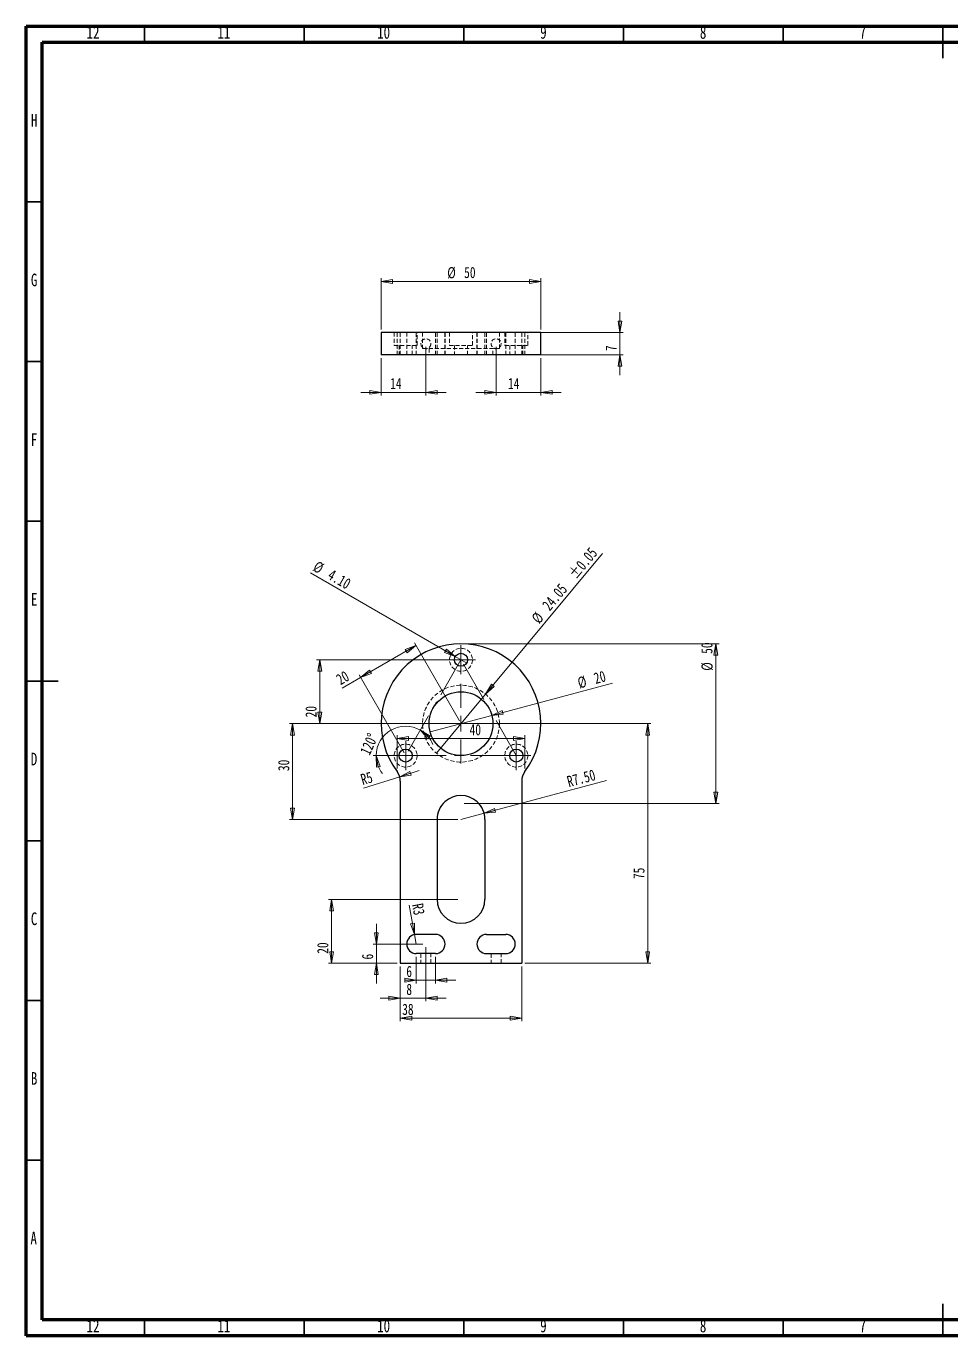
# Model space of a CAD drawing. Header units: millimetres. Extents: x 15 to 589, y 5 to 415.
# Drawn here: x 15 to 304.5, y 5 to 415 of the extents above; entities that cross this region are included whole.
import ezdxf

# ---------------------------------------------------------------- set-up
doc = ezdxf.new("R2010")
doc.units = ezdxf.units.MM
doc.linetypes.add('CENTERX2', pattern=[20.32, 12.7, -2.54, 2.54, -2.54])
doc.linetypes.add('HIDDEN', pattern=[1.905, 1.27, -0.635])
doc.styles.add('SLDTEXTSTYLE2', font='TXT', dxfattribs={"width": 0.75})
doc.dimstyles.new('SLDDIMSTYLE0', dxfattribs={"dimtxt": 3.5, "dimasz": 3.556, "dimexe": 0, "dimexo": 0.0625, "dimgap": 0.875, "dimtad": 1, "dimdec": 4, "dimzin": 12, "dimdsep": 46, "dimtxsty": 'SLDTEXTSTYLE2', "dimblk1": 'CLOSED', "dimblk2": 'CLOSED', "dimsah": 1, "dimcen": 0.09, "dimazin": 3, "dimtfac": 1, "dimtofl": 0, "dimtmove": 0, "dimatfit": 3, "dimldrblk": 'CLOSED', "dimfxl": 1, "dimfrac": 2, "dimtolj": 1, "dimtzin": 12, "dimarcsym": 0})
doc.dimstyles.new('SLDDIMSTYLE1', dxfattribs={"dimtxt": 3.5, "dimasz": 3.556, "dimexe": 0, "dimexo": 0.0625, "dimgap": 0.875, "dimtad": 1, "dimrnd": 1e-09, "dimzin": 12, "dimdsep": 46, "dimtxsty": 'SLDTEXTSTYLE2', "dimblk1": 'CLOSED', "dimblk2": 'CLOSED', "dimsah": 1, "dimcen": 0.09, "dimadec": 0, "dimazin": 3, "dimtfac": 1, "dimtofl": 0, "dimtmove": 0, "dimatfit": 3, "dimldrblk": 'CLOSED', "dimfxl": 1, "dimfrac": 2, "dimtolj": 1, "dimtzin": 12, "dimarcsym": 0})
doc.dimstyles.new('SLDDIMSTYLE2', dxfattribs={"dimtxt": 3.5, "dimasz": 3.556, "dimexe": 0, "dimexo": 0.0625, "dimgap": 0.875, "dimtad": 1, "dimrnd": 1e-09, "dimzin": 12, "dimdsep": 46, "dimtxsty": 'SLDTEXTSTYLE2', "dimblk1": 'NONE', "dimblk2": 'CLOSED', "dimsah": 1, "dimcen": 0, "dimadec": 0, "dimazin": 3, "dimtfac": 1, "dimtmove": 0, "dimatfit": 3, "dimldrblk": 'NONE', "dimfxl": 1, "dimfrac": 2, "dimtolj": 1, "dimtzin": 12, "dimarcsym": 0})
doc.dimstyles.new('SLDDIMSTYLE3', dxfattribs={"dimtxt": 3.5, "dimasz": 3.556, "dimexe": 0, "dimexo": 0.0625, "dimgap": 0.875, "dimtad": 1, "dimrnd": 1e-09, "dimzin": 4, "dimdsep": 46, "dimtxsty": 'SLDTEXTSTYLE2', "dimblk1": 'CLOSED', "dimblk2": 'CLOSED', "dimsah": 1, "dimcen": 0, "dimadec": 0, "dimazin": 1, "dimtfac": 1, "dimtofl": 0, "dimtmove": 0, "dimatfit": 3, "dimldrblk": 'CLOSED', "dimfxl": 1, "dimfrac": 2, "dimtolj": 1, "dimtzin": 12, "dimarcsym": 0})
doc.dimstyles.new('SLDDIMSTYLE4', dxfattribs={"dimtxt": 3.5, "dimasz": 3.556, "dimexe": 0, "dimexo": 0.0625, "dimgap": 0.875, "dimtad": 1, "dimrnd": 1e-09, "dimzin": 4, "dimdsep": 46, "dimtxsty": 'SLDTEXTSTYLE2', "dimblk1": 'NONE', "dimblk2": 'CLOSED', "dimsah": 1, "dimcen": 0, "dimadec": 0, "dimazin": 1, "dimtfac": 1, "dimtmove": 0, "dimatfit": 3, "dimldrblk": 'NONE', "dimfxl": 1, "dimfrac": 2, "dimtolj": 1, "dimtzin": 12, "dimarcsym": 0})
doc.dimstyles.new('SLDDIMSTYLE5', dxfattribs={"dimtxt": 3.5, "dimasz": 3.556, "dimexe": 0, "dimexo": 0.0625, "dimgap": 0.875, "dimtad": 1, "dimrnd": 1e-09, "dimzin": 12, "dimdsep": 46, "dimtxsty": 'SLDTEXTSTYLE2', "dimblk1": 'CLOSED', "dimblk2": 'CLOSED', "dimsah": 1, "dimcen": 0.09, "dimadec": 0, "dimazin": 3, "dimtfac": 1, "dimtmove": 0, "dimatfit": 0, "dimldrblk": 'CLOSED', "dimfxl": 1, "dimfrac": 2, "dimtolj": 1, "dimtzin": 12, "dimarcsym": 0})
doc.dimstyles.new('SLDDIMSTYLE6', dxfattribs={"dimtxt": 3.5, "dimasz": 3.556, "dimexe": 0, "dimexo": 0.0625, "dimgap": 0.875, "dimtad": 1, "dimrnd": 1e-09, "dimzin": 12, "dimdsep": 46, "dimtxsty": 'SLDTEXTSTYLE2', "dimblk1": 'CLOSED', "dimblk2": 'CLOSED', "dimsah": 1, "dimcen": 0, "dimadec": 0, "dimazin": 3, "dimtfac": 1, "dimtofl": 0, "dimtmove": 1, "dimatfit": 3, "dimldrblk": 'CLOSED', "dimfxl": 1, "dimfrac": 2, "dimtolj": 1, "dimtzin": 12, "dimarcsym": 0})
doc.dimstyles.new('SLDDIMSTYLE7', dxfattribs={"dimtxt": 3.5, "dimasz": 3.556, "dimexe": 0, "dimexo": 0.0625, "dimgap": 0.875, "dimtad": 1, "dimrnd": 1e-09, "dimzin": 12, "dimdsep": 46, "dimtxsty": 'SLDTEXTSTYLE2', "dimblk1": 'CLOSED', "dimblk2": 'CLOSED', "dimsah": 1, "dimcen": 0, "dimadec": 0, "dimazin": 3, "dimtfac": 1, "dimtofl": 0, "dimtmove": 0, "dimatfit": 3, "dimldrblk": 'CLOSED', "dimfxl": 1, "dimfrac": 2, "dimtolj": 1, "dimtzin": 12, "dimarcsym": 0})
doc.dimstyles.new('SLDDIMSTYLE8', dxfattribs={"dimtxt": 3.5, "dimasz": 3.556, "dimexe": 0, "dimexo": 0.0625, "dimgap": 0.875, "dimtad": 1, "dimrnd": 1e-09, "dimzin": 12, "dimdsep": 46, "dimtxsty": 'SLDTEXTSTYLE2', "dimblk1": 'NONE', "dimblk2": 'CLOSED', "dimsah": 1, "dimcen": 0, "dimadec": 0, "dimazin": 3, "dimtol": 1, "dimtp": 0.05, "dimtm": 0.05, "dimtfac": 1, "dimtmove": 0, "dimatfit": 3, "dimldrblk": 'NONE', "dimfxl": 1, "dimfrac": 2, "dimtolj": 1, "dimarcsym": 0})

# ---------------------------------------------------------------- blocks, each defined once
blk = doc.blocks.new('_Closed')
at = {"color": 0, "linetype": 'ByBlock', "lineweight": -2}
for p, q in [((-1, 0.166667), (0, 0)), ((-1, 0.166667), (-1, -0.166667)), ((0, 0), (-1, -0.166667)), ((0, 0), (-1, 0))]:
    blk.add_line(p, q, dxfattribs=at)
blk = doc.blocks.new('_D')
at = {"color": 7, "linetype": 'Continuous', "lineweight": 18}
blk.add_line((132.83, 186.65), (123.61, 186.65), dxfattribs=at)
for start, end in [(60, 180), (22.2239, 60), (180, 217.7761)]:
    blk.add_arc((133.83, 186.65), 9.22, start, end, dxfattribs=at)
at = {"color": 7, "linetype": 'Continuous', "lineweight": 18, "xscale": 3.556, "yscale": 3.556}
for p, rotation in [((138.44, 194.63), 139.4518920778), ((124.61, 186.65), 100.5481079222)]:
    blk.add_blockref('_Closed', p, dxfattribs=dict(at, rotation=rotation))
at = {"color": 7, "linetype": 'Continuous', "lineweight": 18, "insert": (119.34, 187.95), "char_height": 3.5, "attachment_point": 1, "rotation": 65.5674, "style": 'SLDTEXTSTYLE2'}
blk.add_mtext('120°', dxfattribs=at)
blk = doc.blocks.new('_D_1')
at = {"color": 7, "linetype": 'Continuous', "lineweight": 18}
for p, q in [((132.15, 120.65), (132.15, 103.46)), ((170.15, 120.65), (170.15, 103.46)), ((132.15, 104.46), (170.15, 104.46))]:
    blk.add_line(p, q, dxfattribs=at)
at = {"color": 7, "linetype": 'Continuous', "lineweight": 18, "xscale": 3.556, "yscale": 3.556, "rotation": 180}
blk.add_blockref('_Closed', (132.15, 104.46, 0.1), dxfattribs=at)
at = {"color": 7, "linetype": 'Continuous', "lineweight": 18, "xscale": 3.556, "yscale": 3.556}
blk.add_blockref('_Closed', (170.15, 104.46, 0.1), dxfattribs=at)
at = {"color": 7, "linetype": 'Continuous', "lineweight": 18, "insert": (132.74, 108.97), "char_height": 3.5, "attachment_point": 1, "style": 'SLDTEXTSTYLE2'}
blk.add_mtext('38', dxfattribs=at)
blk = doc.blocks.new('_D_2')
at = {"color": 7, "linetype": 'Continuous', "lineweight": 18}
for p, q in [((152.15, 221.65), (231.95, 221.65)), ((230.95, 171.65), (230.95, 221.65)), ((152.15, 171.65), (231.95, 171.65))]:
    blk.add_line(p, q, dxfattribs=at)
at = {"color": 7, "linetype": 'Continuous', "lineweight": 18, "xscale": 3.556, "yscale": 3.556}
for p, rotation in [((230.95, 221.65, 0.1), 90), ((230.95, 171.65, 0.1), 270)]:
    blk.add_blockref('_Closed', p, dxfattribs=dict(at, rotation=rotation))
at = {"color": 7, "linetype": 'Continuous', "lineweight": 18, "char_height": 3.5, "attachment_point": 1, "rotation": 90, "style": 'SLDTEXTSTYLE2'}
for s, insert in [('50', (226.39, 218.51)), ('%%c', (226.44, 213.23))]:
    blk.add_mtext(s, dxfattribs=dict(at, insert=insert))
blk = doc.blocks.new('_D_3')
at = {"color": 7, "linetype": 'Continuous', "lineweight": 18}
for p, q in [((131.15, 182.65), (131.15, 193)), ((171.15, 182.65), (171.15, 193)), ((131.15, 192), (171.15, 192))]:
    blk.add_line(p, q, dxfattribs=at)
at = {"color": 7, "linetype": 'Continuous', "lineweight": 18, "xscale": 3.556, "yscale": 3.556, "rotation": 180}
blk.add_blockref('_Closed', (131.15, 192, 0.1), dxfattribs=at)
at = {"color": 7, "linetype": 'Continuous', "lineweight": 18, "xscale": 3.556, "yscale": 3.556}
blk.add_blockref('_Closed', (171.15, 192, 0.1), dxfattribs=at)
at = {"color": 7, "linetype": 'Continuous', "lineweight": 18, "insert": (153.84, 196.51), "char_height": 3.5, "attachment_point": 1, "style": 'SLDTEXTSTYLE2'}
blk.add_mtext('40', dxfattribs=at)
blk = doc.blocks.new('_D_4')
at = {"color": 7, "linetype": 'Continuous', "lineweight": 18}
for q in [(198.6, 209.37), (141.49, 194.06)]:
    blk.add_line((160.81, 199.24), q, dxfattribs=at)
at = {"color": 7, "linetype": 'Continuous', "lineweight": 18, "xscale": 3.556, "yscale": 3.556, "rotation": 195}
blk.add_blockref('_Closed', (160.81, 199.24, 0.1), dxfattribs=at)
at = {"color": 7, "linetype": 'Continuous', "lineweight": 18, "char_height": 3.5, "attachment_point": 1, "rotation": 15, "style": 'SLDTEXTSTYLE2'}
for s, insert in [('%%c', (187.33, 211.01)), ('20', (192.42, 212.43))]:
    blk.add_mtext(s, dxfattribs=dict(at, insert=insert))
blk = doc.blocks.new('_None')
blk = doc.blocks.new('_D_5')
at = {"color": 7, "linetype": 'Continuous', "lineweight": 18}
for q in [(196.66, 178.85), (151.15, 166.65)]:
    blk.add_line((158.39, 168.59), q, dxfattribs=at)
at = {"color": 7, "linetype": 'Continuous', "lineweight": 18, "xscale": 3.556, "yscale": 3.556, "rotation": 195}
blk.add_blockref('_Closed', (158.39, 168.59, 0.1), dxfattribs=at)
at = {"color": 7, "linetype": 'Continuous', "lineweight": 18, "insert": (184.02, 180.12), "char_height": 3.5, "attachment_point": 1, "rotation": 15, "style": 'SLDTEXTSTYLE2'}
blk.add_mtext('R7.50', dxfattribs=at)
blk = doc.blocks.new('_D_6')
at = {"color": 7, "linetype": 'Continuous', "lineweight": 18}
for p, q in [((152.15, 196.65), (210.62, 196.65)), ((209.62, 196.65), (209.62, 121.65)), ((171.15, 121.65), (210.62, 121.65))]:
    blk.add_line(p, q, dxfattribs=at)
at = {"color": 7, "linetype": 'Continuous', "lineweight": 18, "xscale": 3.556, "yscale": 3.556}
for p, rotation in [((209.62, 196.65, 0.1), 90), ((209.62, 121.65, 0.1), 270)]:
    blk.add_blockref('_Closed', p, dxfattribs=dict(at, rotation=rotation))
at = {"color": 7, "linetype": 'Continuous', "lineweight": 18, "insert": (205.11, 147.99), "char_height": 3.5, "attachment_point": 1, "rotation": 90, "style": 'SLDTEXTSTYLE2'}
blk.add_mtext('75', dxfattribs=at)
blk = doc.blocks.new('_D_7')
at = {"color": 7, "linetype": 'Continuous', "lineweight": 18}
for q in [(103.99, 243.88), (152.93, 215.63)]:
    blk.add_line((149.37, 217.68), q, dxfattribs=at)
at = {"color": 7, "linetype": 'Continuous', "lineweight": 18, "xscale": 3.556, "yscale": 3.556, "rotation": 330}
blk.add_blockref('_Closed', (149.37, 217.68, 0.1), dxfattribs=at)
at = {"color": 7, "linetype": 'Continuous', "lineweight": 18, "char_height": 3.5, "attachment_point": 1, "rotation": 330, "style": 'SLDTEXTSTYLE2'}
for s, insert in [('%%c', (106.25, 247.78)), ('4.10', (110.85, 245.19))]:
    blk.add_mtext(s, dxfattribs=dict(at, insert=insert))
blk = doc.blocks.new('_D_8')
at = {"color": 7, "linetype": 'Continuous', "lineweight": 18}
for p, q in [((150.15, 216.65), (105.93, 216.65)), ((106.93, 216.65), (106.93, 196.65)), ((150.15, 196.65), (105.93, 196.65))]:
    blk.add_line(p, q, dxfattribs=at)
at = {"color": 7, "linetype": 'Continuous', "lineweight": 18, "xscale": 3.556, "yscale": 3.556}
for p, rotation in [((106.93, 216.65, 0.1), 90), ((106.93, 196.65, 0.1), 270)]:
    blk.add_blockref('_Closed', p, dxfattribs=dict(at, rotation=rotation))
at = {"color": 7, "linetype": 'Continuous', "lineweight": 18, "insert": (102.42, 198.62), "char_height": 3.5, "attachment_point": 1, "rotation": 90, "style": 'SLDTEXTSTYLE2'}
blk.add_mtext('20', dxfattribs=at)
blk = doc.blocks.new('_D_9')
at = {"color": 7, "linetype": 'Continuous', "lineweight": 18}
for q in [(138.01, 181.95), (120.63, 176.41)]:
    blk.add_line((131.96, 180.02), q, dxfattribs=at)
at = {"color": 7, "linetype": 'Continuous', "lineweight": 18, "xscale": 3.556, "yscale": 3.556, "rotation": 197.6849490418}
blk.add_blockref('_Closed', (131.96, 180.02, 0.1), dxfattribs=at)
at = {"color": 7, "linetype": 'Continuous', "lineweight": 18, "insert": (119.4, 180.75), "char_height": 3.5, "attachment_point": 1, "rotation": 15.8927, "style": 'SLDTEXTSTYLE2'}
blk.add_mtext('R5', dxfattribs=at)
blk = doc.blocks.new('_D_10')
at = {"color": 7, "linetype": 'Continuous', "lineweight": 18}
for p, q in [((150.15, 196.65), (97.4, 196.65)), ((98.4, 166.65), (98.4, 196.65)), ((150.15, 166.65), (97.4, 166.65))]:
    blk.add_line(p, q, dxfattribs=at)
at = {"color": 7, "linetype": 'Continuous', "lineweight": 18, "xscale": 3.556, "yscale": 3.556}
for p, rotation in [((98.4, 196.65, 0.1), 90), ((98.4, 166.65, 0.1), 270)]:
    blk.add_blockref('_Closed', p, dxfattribs=dict(at, rotation=rotation))
at = {"color": 7, "linetype": 'Continuous', "lineweight": 18, "insert": (93.88, 181.8), "char_height": 3.5, "attachment_point": 1, "rotation": 90, "style": 'SLDTEXTSTYLE2'}
blk.add_mtext('30', dxfattribs=at)
blk = doc.blocks.new('_D_11')
at = {"color": 7, "linetype": 'Continuous', "lineweight": 18}
for p, q in [((150.15, 141.65), (109.62, 141.65)), ((110.62, 141.65), (110.62, 121.65)), ((131.15, 121.65), (109.62, 121.65))]:
    blk.add_line(p, q, dxfattribs=at)
at = {"color": 7, "linetype": 'Continuous', "lineweight": 18, "xscale": 3.556, "yscale": 3.556}
for p, rotation in [((110.62, 141.65, 0.1), 90), ((110.62, 121.65, 0.1), 270)]:
    blk.add_blockref('_Closed', p, dxfattribs=dict(at, rotation=rotation))
at = {"color": 7, "linetype": 'Continuous', "lineweight": 18, "insert": (106.11, 124.6), "char_height": 3.5, "attachment_point": 1, "rotation": 90, "style": 'SLDTEXTSTYLE2'}
blk.add_mtext('20', dxfattribs=at)
blk = doc.blocks.new('_D_12')
at = {"color": 7, "linetype": 'Continuous', "lineweight": 18}
for q in [(134.9, 139.83), (137.15, 127.65)]:
    blk.add_line((136.61, 130.6), q, dxfattribs=at)
at = {"color": 7, "linetype": 'Continuous', "lineweight": 18, "xscale": 3.556, "yscale": 3.556, "rotation": 280.4627348345}
blk.add_blockref('_Closed', (136.61, 130.6, 0.1), dxfattribs=at)
at = {"color": 7, "linetype": 'Continuous', "lineweight": 18, "insert": (139.24, 140.63), "char_height": 3.5, "attachment_point": 1, "rotation": 280.4627, "style": 'SLDTEXTSTYLE2'}
blk.add_mtext('R3', dxfattribs=at)
blk = doc.blocks.new('_D_13')
at = {"color": 7, "linetype": 'Continuous', "lineweight": 18}
for p, q in [((124.64, 127.65), (124.64, 134)), ((139.15, 127.65), (123.64, 127.65)), ((124.64, 127.65), (124.64, 121.65)), ((131.15, 121.65), (123.64, 121.65)), ((124.64, 121.65), (124.64, 115.3))]:
    blk.add_line(p, q, dxfattribs=at)
at = {"color": 7, "linetype": 'Continuous', "lineweight": 18, "xscale": 3.556, "yscale": 3.556}
for p, rotation in [((124.64, 127.65, 0.1), 270), ((124.64, 121.65, 0.1), 90)]:
    blk.add_blockref('_Closed', p, dxfattribs=dict(at, rotation=rotation))
at = {"color": 7, "linetype": 'Continuous', "lineweight": 18, "insert": (120.13, 122.81), "char_height": 3.5, "attachment_point": 1, "rotation": 90, "style": 'SLDTEXTSTYLE2'}
blk.add_mtext('6', dxfattribs=at)
blk = doc.blocks.new('_D_14')
at = {"color": 7, "linetype": 'Continuous', "lineweight": 18}
for p, q in [((140.15, 126.65), (140.15, 109.72)), ((132.15, 120.65), (132.15, 109.72)), ((132.15, 110.72), (125.8, 110.72)), ((140.15, 110.72), (132.15, 110.72)), ((140.15, 110.72), (146.5, 110.72))]:
    blk.add_line(p, q, dxfattribs=at)
at = {"color": 7, "linetype": 'Continuous', "lineweight": 18, "xscale": 3.556, "yscale": 3.556}
blk.add_blockref('_Closed', (132.15, 110.72, 0.1), dxfattribs=at)
at = {"color": 7, "linetype": 'Continuous', "lineweight": 18, "xscale": 3.556, "yscale": 3.556, "rotation": 180}
blk.add_blockref('_Closed', (140.15, 110.72, 0.1), dxfattribs=at)
at = {"color": 7, "linetype": 'Continuous', "lineweight": 18, "insert": (134.03, 115.23), "char_height": 3.5, "attachment_point": 1, "style": 'SLDTEXTSTYLE2'}
blk.add_mtext('8', dxfattribs=at)
blk = doc.blocks.new('_D_15')
at = {"color": 7, "linetype": 'Continuous', "lineweight": 18}
for p, q in [((137.15, 123.65), (137.15, 115.33)), ((143.15, 123.65), (143.15, 115.33)), ((137.15, 116.33), (134.03, 116.33)), ((143.15, 116.33), (137.15, 116.33)), ((143.15, 116.33), (149.5, 116.33))]:
    blk.add_line(p, q, dxfattribs=at)
at = {"color": 7, "linetype": 'Continuous', "lineweight": 18, "xscale": 3.556, "yscale": 3.556}
blk.add_blockref('_Closed', (137.15, 116.33, 0.1), dxfattribs=at)
at = {"color": 7, "linetype": 'Continuous', "lineweight": 18, "xscale": 3.556, "yscale": 3.556, "rotation": 180}
blk.add_blockref('_Closed', (143.15, 116.33, 0.1), dxfattribs=at)
at = {"color": 7, "linetype": 'Continuous', "lineweight": 18, "insert": (134.03, 120.84), "char_height": 3.5, "attachment_point": 1, "style": 'SLDTEXTSTYLE2'}
blk.add_mtext('6', dxfattribs=at)
blk = doc.blocks.new('_D_16')
at = {"color": 7, "linetype": 'Continuous', "lineweight": 18}
for q in [(195.48, 249.93), (143.46, 187.41)]:
    blk.add_line((158.84, 205.9), q, dxfattribs=at)
at = {"color": 7, "linetype": 'Continuous', "lineweight": 18, "xscale": 3.556, "yscale": 3.556, "rotation": 230.2368543357}
blk.add_blockref('_Closed', (158.84, 205.9), dxfattribs=at)
at = {"color": 7, "linetype": 'Continuous', "lineweight": 18, "char_height": 3.5, "attachment_point": 1, "rotation": 50.2369, "style": 'SLDTEXTSTYLE2'}
for s, insert in [('±0.05', (184.56, 243.93)), ('24.05', (176.27, 233.98)), ('%%c', (172.94, 229.89))]:
    blk.add_mtext(s, dxfattribs=dict(at, insert=insert))
blk = doc.blocks.new('_D_17')
at = {"color": 7, "linetype": 'Continuous', "lineweight": 18}
for p, q in [((150.65, 197.52), (136.54, 221.96)), ((119.72, 211.09), (137.04, 221.09)), ((119.72, 211.09), (113.91, 207.74)), ((133.33, 187.52), (119.22, 211.96))]:
    blk.add_line(p, q, dxfattribs=at)
at = {"color": 7, "linetype": 'Continuous', "lineweight": 18, "xscale": 3.556, "yscale": 3.556}
for p, rotation in [((137.04, 221.09), 30), ((119.72, 211.09), 210)]:
    blk.add_blockref('_Closed', p, dxfattribs=dict(at, rotation=rotation))
at = {"color": 7, "linetype": 'Continuous', "lineweight": 18, "insert": (111.65, 211.65), "char_height": 3.5, "attachment_point": 1, "rotation": 30, "style": 'SLDTEXTSTYLE2'}
blk.add_mtext('20', dxfattribs=at)
blk = doc.blocks.new('SW_CENTERMARKSYMBOL_0')
at = {"color": 0, "linetype": 'Continuous', "lineweight": 0}
for p, q in [((0, 2.5), (0, 4.55)), ((-2.5, 0), (-4.55, 0)), ((0, 0), (-2.5, 0)), ((0, 0), (0, 2.5)), ((0, 0), (0, -2.5)), ((0, 0), (2.5, 0)), ((2.5, 0), (4.55, 0)), ((0, -2.5), (0, -4.55))]:
    blk.add_line(p, q, dxfattribs=at)
blk = doc.blocks.new('SW_CENTERMARKSYMBOL_1')
at = {"color": 0, "linetype": 'Continuous', "lineweight": 0}
for p, q in [((0, 2.5), (0, 4.55)), ((-2.5, 0), (-4.55, 0)), ((0, 0), (-2.5, 0)), ((0, 0), (0, 2.5)), ((0, 0), (0, -2.5)), ((0, 0), (2.5, 0)), ((2.5, 0), (4.55, 0)), ((0, -2.5), (0, -4.55))]:
    blk.add_line(p, q, dxfattribs=at)
blk = doc.blocks.new('SW_CENTERMARKSYMBOL_2')
at = {"color": 0, "linetype": 'Continuous', "lineweight": 0}
for p, q in [((0, 2.5), (0, 4.55)), ((-2.5, 0), (-4.55, 0)), ((0, 0), (-2.5, 0)), ((0, 0), (0, 2.5)), ((0, 0), (0, -2.5)), ((0, 0), (2.5, 0)), ((2.5, 0), (4.55, 0)), ((0, -2.5), (0, -4.55))]:
    blk.add_line(p, q, dxfattribs=at)
blk = doc.blocks.new('SW_CENTERMARKSYMBOL_3')
at = {"color": 0, "linetype": 'Continuous', "lineweight": 0}
for p, q in [((0, 5), (0, 12.5)), ((-5, 0), (-12.5, 0)), ((0, 0), (-2.5, 0)), ((0, 0), (0, 2.5)), ((0, 0), (0, -2.5)), ((0, 0), (2.5, 0)), ((5, 0), (12.5, 0)), ((0, -5), (0, -12.5))]:
    blk.add_line(p, q, dxfattribs=at)
blk = doc.blocks.new('_D_18')
at = {"color": 7, "linetype": 'Continuous', "lineweight": 18}
for p, q in [((200.93, 319.09), (200.93, 325.44)), ((172.15, 319.09), (201.93, 319.09)), ((200.93, 319.09), (200.93, 312.09)), ((172.15, 312.09), (201.93, 312.09)), ((200.93, 312.09), (200.93, 305.74))]:
    blk.add_line(p, q, dxfattribs=at)
at = {"color": 7, "linetype": 'Continuous', "lineweight": 18, "xscale": 3.556, "yscale": 3.556}
for p, rotation in [((200.93, 319.09, 10.1), 270), ((200.93, 312.09, 10.1), 90)]:
    blk.add_blockref('_Closed', p, dxfattribs=dict(at, rotation=rotation))
at = {"color": 7, "linetype": 'Continuous', "lineweight": 18, "insert": (196.42, 313.3), "char_height": 3.5, "attachment_point": 1, "rotation": 90, "style": 'SLDTEXTSTYLE2'}
blk.add_mtext('7', dxfattribs=at)
blk = doc.blocks.new('_D_19')
at = {"color": 7, "linetype": 'Continuous', "lineweight": 18}
for p, q in [((126.15, 320.09), (126.15, 336.09)), ((126.15, 335.09), (176.15, 335.09)), ((176.15, 320.09), (176.15, 336.09))]:
    blk.add_line(p, q, dxfattribs=at)
at = {"color": 7, "linetype": 'Continuous', "lineweight": 18, "xscale": 3.556, "yscale": 3.556, "rotation": 180}
blk.add_blockref('_Closed', (126.15, 335.09, -50), dxfattribs=at)
at = {"color": 7, "linetype": 'Continuous', "lineweight": 18, "xscale": 3.556, "yscale": 3.556}
blk.add_blockref('_Closed', (176.15, 335.09, -50), dxfattribs=at)
at = {"color": 7, "linetype": 'Continuous', "lineweight": 18, "char_height": 3.5, "attachment_point": 1, "style": 'SLDTEXTSTYLE2'}
for s, insert in [('%%c', (146.86, 339.6)), ('50', (152.14, 339.66))]:
    blk.add_mtext(s, dxfattribs=dict(at, insert=insert))
blk = doc.blocks.new('_D_20')
at = {"color": 7, "linetype": 'Continuous', "lineweight": 18}
for p, q in [((140.15, 314.59), (140.15, 299.37)), ((126.15, 311.09), (126.15, 299.37)), ((126.15, 300.37), (119.8, 300.37)), ((140.15, 300.37), (126.15, 300.37)), ((140.15, 300.37), (146.5, 300.37))]:
    blk.add_line(p, q, dxfattribs=at)
at = {"color": 7, "linetype": 'Continuous', "lineweight": 18, "xscale": 3.556, "yscale": 3.556}
blk.add_blockref('_Closed', (126.15, 300.37, -50), dxfattribs=at)
at = {"color": 7, "linetype": 'Continuous', "lineweight": 18, "xscale": 3.556, "yscale": 3.556, "rotation": 180}
blk.add_blockref('_Closed', (140.15, 300.37, -50), dxfattribs=at)
at = {"color": 7, "linetype": 'Continuous', "lineweight": 18, "insert": (128.96, 304.88), "char_height": 3.5, "attachment_point": 1, "style": 'SLDTEXTSTYLE2'}
blk.add_mtext('14', dxfattribs=at)
blk = doc.blocks.new('_D_21')
at = {"color": 7, "linetype": 'Continuous', "lineweight": 18}
for p, q in [((162.15, 314.59), (162.15, 299.37)), ((176.15, 311.09), (176.15, 299.37)), ((162.15, 300.37), (155.8, 300.37)), ((162.15, 300.37), (176.15, 300.37)), ((176.15, 300.37), (182.5, 300.37))]:
    blk.add_line(p, q, dxfattribs=at)
at = {"color": 7, "linetype": 'Continuous', "lineweight": 18, "xscale": 3.556, "yscale": 3.556}
blk.add_blockref('_Closed', (162.15, 300.37, -50), dxfattribs=at)
at = {"color": 7, "linetype": 'Continuous', "lineweight": 18, "xscale": 3.556, "yscale": 3.556, "rotation": 180}
blk.add_blockref('_Closed', (176.15, 300.37, -50), dxfattribs=at)
at = {"color": 7, "linetype": 'Continuous', "lineweight": 18, "insert": (165.87, 304.88), "char_height": 3.5, "attachment_point": 1, "style": 'SLDTEXTSTYLE2'}
blk.add_mtext('14', dxfattribs=at)

msp = doc.modelspace()

# ---------------------------------------------------------------- linework, layer by layer
at = {"color": 7, "linetype": 'Continuous', "lineweight": 70}
for p, q in [((15, 5), (15, 415)), ((15, 415), (589, 415)), ((20, 10), (20, 410)), ((20, 410), (584, 410)), ((584, 10), (20, 10)), ((589, 5), (15, 5))]:
    msp.add_line(p, q, dxfattribs=at)
at = {"color": 7, "linetype": 'Continuous', "lineweight": 35}
for p, q in [((52, 410), (52, 415)), ((102, 410), (102, 415)), ((152, 410), (152, 415)), ((202, 410), (202, 415)), ((252, 410), (252, 415)), ((302, 415.001), (302, 404.999)), ((302, 410), (302, 415)), ((20, 360), (15, 360)), ((20, 310), (15, 310)), ((20, 260), (15, 260)), ((14.999, 210), (25.001, 210)), ((20, 210), (15, 210)), ((20, 160), (15, 160)), ((20, 110), (15, 110)), ((20, 60), (15, 60)), ((302, 4.999), (302, 15.001)), ((52, 10), (52, 5)), ((102, 10), (102, 5)), ((152, 10), (152, 5)), ((202, 10), (202, 5)), ((252, 10), (252, 5)), ((302, 10), (302, 5))]:
    msp.add_line(p, q, dxfattribs=at)
at = {"color": 7, "linetype": 'Continuous', "lineweight": 25}
for p, q in [((126.14998, 319.09), (126.14998, 312.09)), ((176.14998, 319.09), (126.14998, 319.09)), ((176.14998, 312.09), (176.14998, 319.09)), ((176.14998, 312.09), (126.14998, 312.09)), ((132.14998, 178.65247), (132.14998, 121.65247)), ((170.14998, 178.65247), (170.14998, 121.65247)), ((143.64998, 166.65247), (143.64998, 141.65247)), ((158.64998, 166.65247), (158.64998, 141.65247)), ((143.14998, 130.65247), (137.14998, 130.65247)), ((159.14998, 130.65247), (165.14998, 130.65247)), ((143.14998, 124.65247), (137.14998, 124.65247)), ((159.14998, 124.65247), (165.14998, 124.65247)), ((132.14998, 121.65247), (170.14998, 121.65247))]:
    msp.add_line(p, q, dxfattribs=at)
at = {"color": 7, "linetype": 'HIDDEN', "lineweight": 18}
for p, q in [((130.22947, 319.09), (130.22947, 315.09)), ((131.14998, 312.09), (131.14998, 319.09)), ((132.14998, 312.09), (132.14998, 319.09)), ((134.14998, 319.09), (134.14998, 312.09)), ((137.14998, 312.09), (137.14998, 319.09)), ((137.42947, 315.09), (137.42947, 319.09)), ((139.12498, 319.09), (139.12498, 314.09)), ((143.14998, 312.09), (143.14998, 319.09)), ((143.64998, 312.09), (143.64998, 319.09)), ((146.07352, 312.09), (146.07352, 319.09)), ((146.14998, 312.09), (146.14998, 319.09)), ((147.54998, 319.09), (147.54998, 315.09)), ((154.74998, 315.09), (154.74998, 319.09)), ((156.14998, 319.09), (156.14998, 312.09)), ((156.22644, 312.09), (156.22644, 319.09)), ((158.64998, 312.09), (158.64998, 319.09)), ((159.14998, 312.09), (159.14998, 319.09)), ((163.17498, 314.09), (163.17498, 319.09)), ((164.87049, 319.09), (164.87049, 315.09)), ((165.14998, 312.09), (165.14998, 319.09)), ((168.14998, 312.09), (168.14998, 319.09)), ((170.14998, 312.09), (170.14998, 319.09)), ((171.14998, 312.09), (171.14998, 319.09)), ((172.07049, 315.09), (172.07049, 319.09)), ((130.22947, 315.09), (137.42947, 315.09)), ((131.77947, 315.09), (131.77947, 312.09)), ((135.87947, 312.09), (135.87947, 315.09)), ((139.12498, 314.09), (163.17498, 314.09)), ((141.14998, 314.09), (141.14998, 312.09)), ((147.54998, 315.09), (154.74998, 315.09)), ((149.09998, 315.09), (149.09998, 312.09)), ((153.19998, 312.09), (153.19998, 315.09)), ((161.14998, 312.09), (161.14998, 314.09)), ((164.87049, 315.09), (172.07049, 315.09)), ((166.42049, 315.09), (166.42049, 312.09)), ((170.52049, 312.09), (170.52049, 315.09)), ((138.59998, 124.65247), (138.59998, 121.65247)), ((141.69998, 121.65247), (141.69998, 124.65247)), ((160.59998, 124.65247), (160.59998, 121.65247)), ((163.69998, 121.65247), (163.69998, 124.65247))]:
    msp.add_line(p, q, dxfattribs=at)
at = {"color": 7, "linetype": 'CENTERX2', "lineweight": 18}
for p, q in [((151.14998, 216.65247), (133.82947, 186.65247)), ((168.47049, 186.65247), (151.14998, 216.65247)), ((133.82947, 186.65247), (168.47049, 186.65247))]:
    msp.add_line(p, q, dxfattribs=at)
at = {"color": 7, "linetype": 'HIDDEN', "lineweight": 18}
for centre, radius in [((140.14998, 315.59), 1.55), ((162.14998, 315.59), 1.55), ((151.14998, 216.65247), 3.6), ((151.14998, 196.65247), 12.025), ((133.82947, 186.65247), 3.6), ((168.47049, 186.65247), 3.6)]:
    msp.add_circle(centre, radius, dxfattribs=at)
at = {"color": 7, "linetype": 'Continuous', "lineweight": 25}
for centre, radius in [((151.14998, 216.65247), 2.05), ((151.14998, 196.65247), 10), ((133.82947, 186.65247), 2.05), ((168.47049, 186.65247), 2.05)]:
    msp.add_circle(centre, radius, dxfattribs=at)
for centre, radius, start, end in [((151.14998, 196.65247), 25, 323.1301024, 216.8698976), ((127.14998, 178.65247), 5, 0, 36.8698976), ((175.14998, 178.65247), 5, 143.1301024, 180), ((151.14998, 166.65247), 7.5, 47.4011871, 132.5988129), ((151.14998, 166.65247), 7.5, 132.5988129, 180), ((151.14998, 166.65247), 7.5, 0, 47.4011871), ((151.14998, 141.65247), 7.5, 180, 0), ((137.14998, 127.65247), 3, 90, 270), ((143.14998, 127.65247), 3, 270, 90), ((159.14998, 127.65247), 3, 90, 270), ((165.14998, 127.65247), 3, 270, 90)]:
    msp.add_arc(centre, radius, start, end, dxfattribs=at)

# ---------------------------------------------------------------- block references
at = {"color": 7, "linetype": 'Continuous', "lineweight": 0}
for name, p in [('SW_CENTERMARKSYMBOL_0', (151.14998, 216.65247)), ('SW_CENTERMARKSYMBOL_3', (151.14998, 196.65247)), ('SW_CENTERMARKSYMBOL_2', (133.82947, 186.65247)), ('SW_CENTERMARKSYMBOL_1', (168.47049, 186.65247))]:
    msp.add_blockref(name, p, dxfattribs=at)

# ---------------------------------------------------------------- texts
at = {"color": 7, "linetype": 'Continuous', "lineweight": 0, "char_height": 3.96875, "attachment_point": 2, "style": 'SLDTEXTSTYLE2'}
for s, insert in [('12', (35.92007, 415.06015)), ('11', (76.92007, 415.06015)), ('10', (126.92007, 415.06015)), ('9', (176.96004, 415.06015)), ('8', (226.96004, 415.06015)), ('7', (276.96004, 415.06015)), ('H', (17.49035, 387.56015)), ('G', (17.48668, 337.56015)), ('F', (17.45774, 287.56015)), ('E', (17.50781, 237.56015)), ('D', (17.45269, 187.56015)), ('C', (17.45866, 137.56015)), ('B', (17.4706, 87.56015)), ('A', (17.33969, 37.56015)), ('12', (35.92007, 10.06015)), ('11', (76.92007, 10.06015)), ('10', (126.92007, 10.06015)), ('9', (176.96004, 10.06015)), ('8', (226.96004, 10.06015)), ('7', (276.96004, 10.06015))]:
    msp.add_mtext(s, dxfattribs=dict(at, insert=insert))

# ---------------------------------------------------------------- dimensions: what is measured, and where the dimension line sits
at = {"color": 7, "linetype": 'Continuous', "lineweight": 18}
dim = msp.add_linear_dim(base=(176.14998, 335.09), p1=(126.14998, 319.09), p2=(176.14998, 319.09), text='%%c<>', dimstyle='SLDDIMSTYLE1', dxfattribs=at)
dim.commit()
dim.dimension.update_dxf_attribs({"geometry": '_D_19', "text_midpoint": (152.08332, 335.09), "dimtype": 160})
for base, p1, p2, angle, dimstyle, picture, middle in [((198.14998, 312.09), (171.14998, 319.09), (171.14998, 312.09), 90, 'SLDDIMSTYLE5', '_D_18', (198.14998, 314.59501)), ((137.03847, 221.09432), (133.82947, 186.65247), (151.14998, 196.65247), 30, 'SLDDIMSTYLE1', '_D_17', (116.14998, 209.03434)), ((104.14998, 196.65247), (151.14998, 216.65247), (151.14998, 196.65247), 90, 'SLDDIMSTYLE5', '_D_8', (104.14998, 201.20517)), ((95.61842, 196.65247), (151.14998, 166.65247), (151.14998, 196.65247), 90, 'SLDDIMSTYLE1', '_D_10', (95.61842, 184.38725)), ((206.84019, 121.65247), (151.14998, 196.65247), (170.14998, 121.65247), 90, 'SLDDIMSTYLE1', '_D_6', (206.84019, 150.57225)), ((107.8439, 121.65247), (151.14998, 141.65247), (132.14998, 121.65247), 90, 'SLDDIMSTYLE5', '_D_11', (107.8439, 127.18359)), ((121.86222, 121.65247), (140.14998, 127.65247), (132.14998, 121.65247), 90, 'SLDDIMSTYLE5', '_D_13', (121.86222, 124.10366))]:
    dim = msp.add_linear_dim(base=base, p1=p1, p2=p2, angle=angle, dimstyle=dimstyle, dxfattribs=at)
    dim.commit()
    dim.dimension.update_dxf_attribs({"geometry": picture, "text_midpoint": middle, "dimtype": 160})
for base, p1, p2, dimstyle, picture, middle in [((126.14998, 300.36519), (140.14998, 315.59), (126.14998, 312.09), 'SLDDIMSTYLE5', '_D_20', (131.54887, 300.36519)), ((176.14998, 300.36519), (162.14998, 315.59), (176.14998, 312.09), 'SLDDIMSTYLE5', '_D_21', (168.46109, 300.36519)), ((171.14998, 194.77357), (131.14998, 181.65247), (171.14998, 181.65247), 'SLDDIMSTYLE1', '_D_3', (156.42916, 194.77357)), ((132.14998, 113.49623), (140.14998, 127.65247), (132.14998, 121.65247), 'SLDDIMSTYLE5', '_D_14', (135.32793, 113.49623)), ((137.14998, 119.10392), (143.14998, 124.65247), (137.14998, 124.65247), 'SLDDIMSTYLE5', '_D_15', (135.32793, 119.10392)), ((170.14998, 107.23739), (132.14998, 121.65247), (170.14998, 121.65247), 'SLDDIMSTYLE1', '_D_1', (135.32793, 107.23739))]:
    dim = msp.add_linear_dim(base=base, p1=p1, p2=p2, dimstyle=dimstyle, dxfattribs=at)
    dim.commit()
    dim.dimension.update_dxf_attribs({"geometry": picture, "text_midpoint": middle, "dimtype": 160})
for p1, p2, dimstyle, picture, middle in [((143.45861, 187.40891), (158.84136, 205.89603), 'SLDDIMSTYLE8', '_D_16', (185.98649, 238.51928)), ((152.92533, 215.62747), (149.37463, 217.67747), 'SLDDIMSTYLE4', '_D_7', (110.12732, 240.33693)), ((141.49072, 194.06428), (160.80924, 199.24066), 'SLDDIMSTYLE2', '_D_4', (193.63425, 208.03611))]:
    dim = msp.add_diameter_dim_2p(p1=p1, p2=p2, dimstyle=dimstyle, dxfattribs=at)
    dim.commit()
    dim.dimension.update_dxf_attribs({"geometry": picture, "text_midpoint": middle, "dimtype": 163})
dim = msp.add_linear_dim(base=(228.14998, 221.65247), p1=(151.14998, 171.65247), p2=(151.14998, 221.65247), angle=90, text='%%c<>', dimstyle='SLDDIMSTYLE1', dxfattribs=at)
dim.commit()
dim.dimension.update_dxf_attribs({"geometry": '_D_2', "text_midpoint": (228.14998, 218.45368), "dimtype": 160})
dim = msp.add_angular_dim_2l(base=(129.22077, 194.63498), line1=((151.14998, 216.65247), (133.82947, 186.65247)), line2=((168.47049, 186.65247), (133.82947, 186.65247)), dimstyle='SLDDIMSTYLE0', dxfattribs=at)
dim.commit()
dim.dimension.update_dxf_attribs({"geometry": '_D', "text_midpoint": (125.43751, 190.465), "dimtype": 162})
for center, mpoint, dimstyle, picture, middle in [((127.14998, 178.65247), (131.95886, 180.02166), 'SLDDIMSTYLE6', '_D_9', (122.5187, 177.33386)), ((151.14998, 166.65247), (158.39442, 168.59362), 'SLDDIMSTYLE3', '_D_5', (191.01344, 177.33386)), ((137.14998, 127.65247), (136.60519, 130.60259), 'SLDDIMSTYLE7', '_D_12', (135.32794, 137.5192))]:
    dim = msp.add_radius_dim(center=center, mpoint=mpoint, dimstyle=dimstyle, dxfattribs=at)
    dim.commit()
    dim.dimension.update_dxf_attribs({"geometry": picture, "text_midpoint": middle, "dimtype": 164})

doc.saveas('drawing.dxf')
